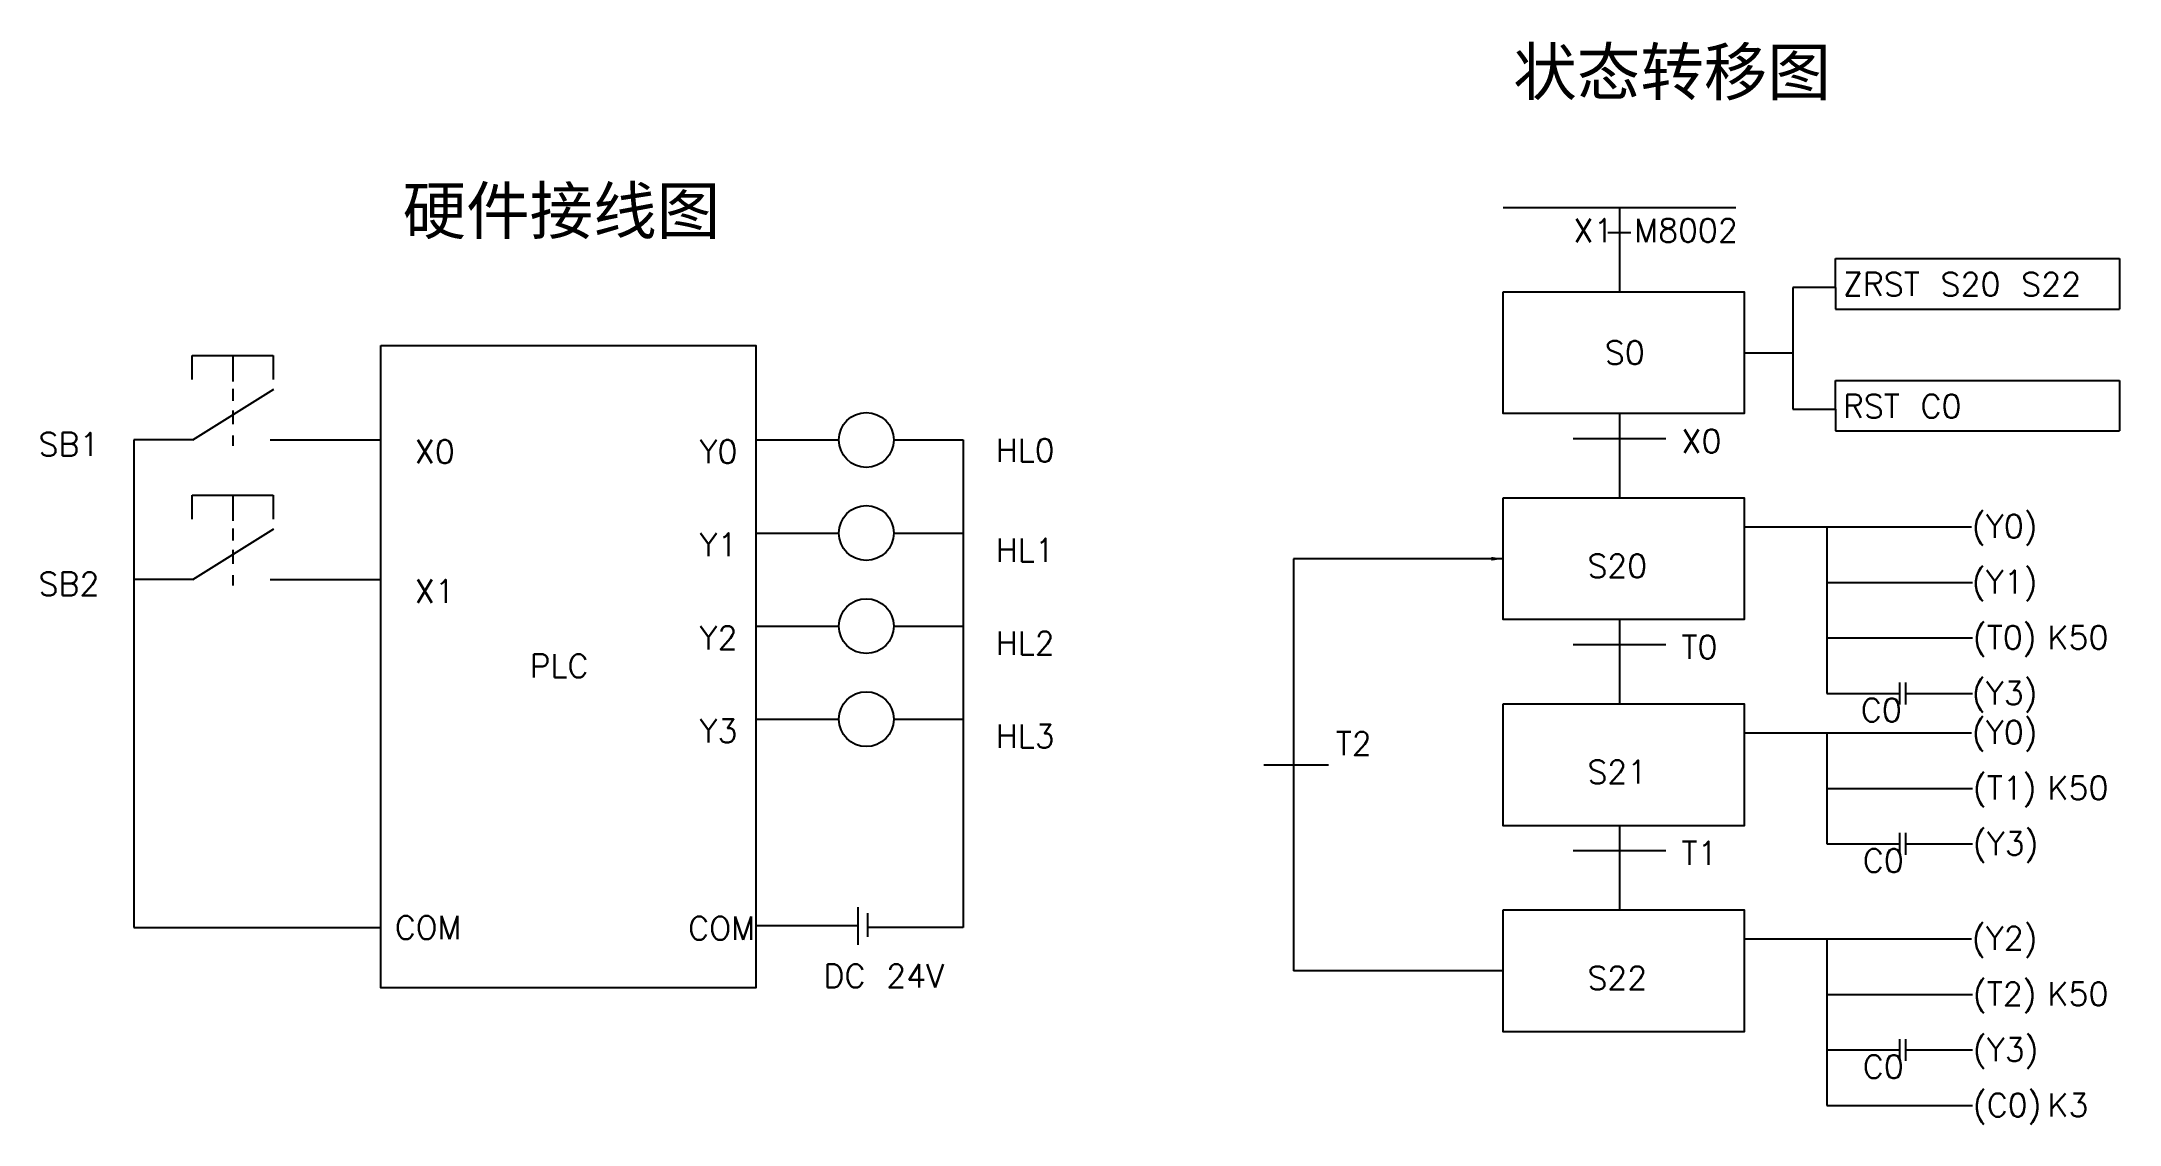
# Model space of a CAD drawing. Header units: millimetres. Extents: x 4 to 450, y 6 to 239.
import ezdxf

# ---------------------------------------------------------------- set-up
doc = ezdxf.new("R2010")
doc.units = ezdxf.units.MM
doc.styles.get("Standard").update_dxf_attribs({"font": 'txt.shx', "height": 5, "bigfont": '@extfont2.shx'})
doc.dimstyles.new('ISO-25', dxfattribs={"dimtxt": 4, "dimasz": 2.5, "dimexe": 1.25, "dimexo": 0.625, "dimtad": 1, "dimdsep": 46, "dimtxsty": 'Standard', "dimcen": 2.5, "dimadec": 0, "dimazin": 0, "dimtfac": 1, "dimtmove": 0, "dimatfit": 3, "dimfxl": 1, "dimarcsym": 0})

msp = doc.modelspace()

# ---------------------------------------------------------------- linework, layer by layer
for p, q in [((317.86, 203.42), (367.83, 203.42)), ((342.85, 203.42), (342.85, 185.31)), ((340.36, 198.06), (345.33, 198.06)), ((389.24, 186.28), (389.24, 192.45)), ((389.24, 192.45), (450.25, 192.45)), ((450.25, 192.45), (450.25, 181.62)), ((380.08, 186.28), (380.08, 160.08)), ((389.24, 186.28), (380.08, 186.28)), ((389.24, 186.28), (389.24, 181.62)), ((389.24, 181.62), (450.25, 181.62)), ((36.31, 166.49), (36.31, 171.61)), ((36.31, 171.61), (53.71, 171.61)), ((45.01, 171.61), (45.01, 166.08)), ((53.71, 171.61), (53.71, 166.49)), ((369.67, 172.23), (380.08, 172.23)), ((389.24, 160.08), (389.24, 166.26)), ((389.24, 166.26), (450.25, 166.26)), ((450.25, 166.26), (450.25, 155.43)), ((36.42, 153.49), (53.83, 164.41)), ((45.01, 164.48), (45.01, 161.88)), ((45.01, 159.85), (45.01, 156.88)), ((342.85, 159.15), (342.85, 141.04)), ((380.08, 160.08), (389.24, 160.08)), ((389.24, 160.08), (389.24, 155.43)), ((23.73, 153.49), (23.73, 48.72)), ((36.42, 153.49), (23.73, 153.49)), ((45.01, 154.43), (45.01, 152.2)), ((53.07, 153.49), (76.79, 153.49)), ((157.37, 153.49), (175.2, 153.49)), ((186.98, 153.49), (201.93, 153.49)), ((201.93, 153.49), (201.93, 48.72)), ((332.89, 153.79), (342.85, 153.79)), ((342.85, 153.79), (352.8, 153.79)), ((389.24, 155.43), (450.25, 155.43)), ((36.31, 136.49), (36.31, 141.61)), ((36.31, 141.61), (53.71, 141.61)), ((45.01, 141.61), (45.01, 136.08)), ((53.71, 141.61), (53.71, 136.49)), ((36.42, 123.48), (53.83, 134.41)), ((45.01, 134.48), (45.01, 131.88)), ((369.67, 134.84), (418.5, 134.84)), ((387.4, 134.84), (387.4, 110.95)), ((45.01, 129.85), (45.01, 126.87)), ((157.37, 133.49), (175.2, 133.49)), ((186.98, 133.49), (201.93, 133.49)), ((272.82, 127.96), (272.82, 39.42)), ((36.42, 123.48), (23.73, 123.48)), ((45.01, 124.43), (45.01, 122.2)), ((53.07, 123.48), (76.79, 123.48)), ((387.4, 122.89), (418.71, 122.89)), ((157.37, 113.49), (175.2, 113.49)), ((186.98, 113.49), (201.93, 113.49)), ((342.85, 114.88), (342.85, 96.77)), ((332.89, 109.52), (342.85, 109.52)), ((342.85, 109.52), (352.8, 109.52)), ((387.4, 110.95), (418.71, 110.95)), ((387.4, 110.95), (387.4, 99.01)), ((387.4, 99.01), (403.06, 99.01)), ((403.06, 99.01), (403.06, 101.37)), ((403.06, 96.65), (403.06, 99.01)), ((404.36, 99.01), (404.36, 101.37)), ((404.36, 96.65), (404.36, 99.01)), ((404.36, 99.01), (418.71, 99.01)), ((157.37, 93.49), (175.2, 93.49)), ((186.98, 93.49), (201.93, 93.49)), ((369.67, 90.57), (418.5, 90.57)), ((387.4, 90.57), (387.4, 66.68)), ((266.5, 83.69), (280.37, 83.69)), ((387.4, 78.62), (418.71, 78.62)), ((342.85, 70.61), (342.85, 52.5)), ((403.06, 66.68), (403.06, 69.04)), ((404.36, 66.68), (404.36, 69.04)), ((332.89, 65.25), (342.85, 65.25)), ((342.85, 65.25), (352.8, 65.25)), ((387.4, 66.68), (403.06, 66.68)), ((403.06, 64.32), (403.06, 66.68)), ((404.36, 64.32), (404.36, 66.68)), ((404.36, 66.68), (418.71, 66.68)), ((179.28, 53.11), (179.28, 45.02)), ((181.35, 51.81), (181.35, 46.7)), ((23.73, 48.72), (76.79, 48.72)), ((179.28, 49.07), (157.37, 49.07)), ((201.93, 48.72), (181.35, 48.72)), ((369.67, 46.3), (418.5, 46.3)), ((387.4, 46.3), (387.4, 22.41)), ((317.86, 39.42), (272.82, 39.42)), ((387.4, 34.35), (418.71, 34.35)), ((387.4, 22.41), (403.06, 22.41)), ((387.4, 22.41), (387.4, 10.47)), ((403.06, 22.41), (403.06, 24.77)), ((403.06, 20.05), (403.06, 22.41)), ((404.36, 22.41), (404.36, 24.77)), ((404.36, 20.05), (404.36, 22.41)), ((404.36, 22.41), (418.71, 22.41)), ((387.4, 10.47), (418.71, 10.47))]:
    msp.add_line(p, q)
for points in [[(317.86, 185.31), (369.67, 185.31), (369.67, 159.15), (317.86, 159.15)], [(76.79, 173.77), (157.37, 173.77), (157.37, 35.77), (76.79, 35.77)], [(317.86, 141.04), (369.67, 141.04), (369.67, 114.88), (317.86, 114.88)], [(317.86, 96.77), (369.67, 96.77), (369.67, 70.61), (317.86, 70.61)], [(317.86, 52.5), (369.67, 52.5), (369.67, 26.34), (317.86, 26.34)]]:
    msp.add_lwpolyline(points, close=True)
for centre in [(181.09, 153.49), (181.09, 133.49), (181.09, 113.49), (181.09, 93.49)]:
    msp.add_circle(centre, 5.89)

# ---------------------------------------------------------------- texts
at = {"attachment_point": 1}
for s, width, gutter_width, heights, insert, char_height in [('{\\fSimSun|b0|i0|c134|p2;状态转移图}', 127.3243, 25, [5], (320.05, 237.58), 10), ('{\\fSimSun|b0|i0|c134|p2;硬件接线图}', 94.8752, 25, [0], (81.5, 207.75), 10), ('{\\Ftxt,@extfont2|c134;X1}', 15.829, 25, [0], (332.97, 201.01), 5), ('{\\Ftxt,@extfont2|c134;M8002}', 21.4784, 25, [0], (346.01, 201.01), 5), ('{\\Ftxt,@extfont2|c134;ZRST S20 S22}', 59.0628, 25, [0], (390.88, 189.45), 5), ('{\\Ftxt,@extfont2|c134;S0}', 20.7431, 25, [0], (339.73, 174.75), 5), ('{\\Ftxt,@extfont2|c134;RST C0}', 59.0628, 25, [0], (390.88, 163.25), 5), ('SB1', 16.104, 12.5, [0], (3.3, 155.06), 5), ('X0', 16.104, 12.5, [0], (84.13, 153.49), 5), ('Y0', 16.104, 12.5, [0], (145.28, 153.49), 5), ('HL{\\Ftxt,@extfont2|c134;0}', 16.104, 12.5, [0], (208.9, 153.76), 5), ('{\\Ftxt,@extfont2|c134;X0}', 15.829, 25, [0], (356.2, 155.75), 5), ('{\\Ftxt,@extfont2|c134;(Y0)}', 66.8971, 25, [0], (418.54, 137.45), 5), ('Y1', 16.104, 12.5, [0], (145.28, 133.49), 5), ('HL1', 16.104, 12.5, [0], (208.9, 132.33), 5), ('SB2', 16.104, 12.5, [0], (3.3, 125.06), 5), ('{\\Ftxt,@extfont2|c134;S20}', 20.7431, 25, [0], (335.97, 128.93), 5), ('{\\Ftxt,@extfont2|c134;(Y1)}', 66.8971, 25, [0], (418.54, 125.5), 5), ('X1', 16.104, 12.5, [0], (84.13, 123.48), 5), ('Y2', 16.104, 12.5, [0], (145.28, 113.49), 5), ('HL2', 16.104, 12.5, [0], (208.9, 112.33), 5), ('{\\Ftxt,@extfont2|c134;(T0)}', 66.8971, 25, [0], (418.75, 113.56), 5), ('{\\Ftxt,@extfont2|c134;K50}', 22.0244, 25, [0], (434.8, 113.57), 5), ('PLC', 33.184, 12.5, [0], (108.79, 107.43), 5), ('{\\Ftxt,@extfont2|c134;T0}', 15.829, 25, [0], (356.2, 111.48), 5), ('{\\Ftxt,@extfont2|c134;(Y3)}', 66.8971, 25, [0], (418.54, 101.62), 5), ('{\\Ftxt,@extfont2|c134;C0}', 22.0244, 25, [0], (394.69, 97.95), 5), ('{\\Ftxt,@extfont2|c134;(Y0)}', 66.8971, 25, [0], (418.54, 93.18), 5), ('Y3', 16.104, 12.5, [0], (145.28, 93.49), 5), ('HL3', 16.104, 12.5, [0], (208.9, 92.33), 5), ('{\\Ftxt,@extfont2|c134;T2}', 23.1707, 25, [0], (281.92, 90.75), 5), ('{\\Ftxt,@extfont2|c134;S21}', 20.7431, 25, [0], (335.97, 84.65), 5), ('{\\Ftxt,@extfont2|c134;(T1)}', 66.8971, 25, [0], (418.75, 81.23), 5), ('{\\Ftxt,@extfont2|c134;K50}', 22.0244, 25, [0], (434.8, 81.24), 5), ('{\\Ftxt,@extfont2|c134;T1}', 15.829, 25, [0], (356.2, 67.21), 5), ('{\\Ftxt,@extfont2|c134;(Y3)}', 66.8971, 25, [0], (418.75, 69.29), 5), ('{\\Ftxt,@extfont2|c134;C0}', 22.0244, 25, [0], (395.16, 65.6), 5), ('COM', 33.184, 12.5, [0], (79.8, 51.22), 5), ('COM', 33.184, 12.5, [0], (142.84, 51.06), 5), ('{\\Ftxt,@extfont2|c134;(Y2)}', 66.8971, 25, [0], (418.54, 48.91), 5), ('DC 24V', 33.184, 12.5, [0], (171.93, 40.83), 5), ('{\\Ftxt,@extfont2|c134;S22}', 20.7431, 25, [0], (335.97, 40.38), 5), ('{\\Ftxt,@extfont2|c134;(T2)}', 66.8971, 25, [0], (418.75, 36.96), 5), ('{\\Ftxt,@extfont2|c134;K50}', 22.0244, 25, [0], (434.8, 36.97), 5), ('{\\Ftxt,@extfont2|c134;(Y3)}', 66.8971, 25, [0], (418.75, 25.02), 5), ('{\\Ftxt,@extfont2|c134;C0}', 22.0244, 25, [0], (395.16, 21.33), 5), ('{\\Ftxt,@extfont2|c134;(C0)}', 66.8971, 25, [0], (418.75, 13.08), 5), ('{\\Ftxt,@extfont2|c134;K3}', 22.0244, 25, [0], (434.8, 13.09), 5)]:
    msp.add_mtext_dynamic_manual_height_columns(s, width=width, gutter_width=gutter_width, heights=heights, dxfattribs=dict(at, insert=insert, char_height=char_height))

# ---------------------------------------------------------------- leaders
msp.add_leader([(317.86, 127.96), (272.82, 127.96)], dimstyle='ISO-25', override={"dimgap": 0.625, "dimtad": 0})

doc.saveas('drawing.dxf')
